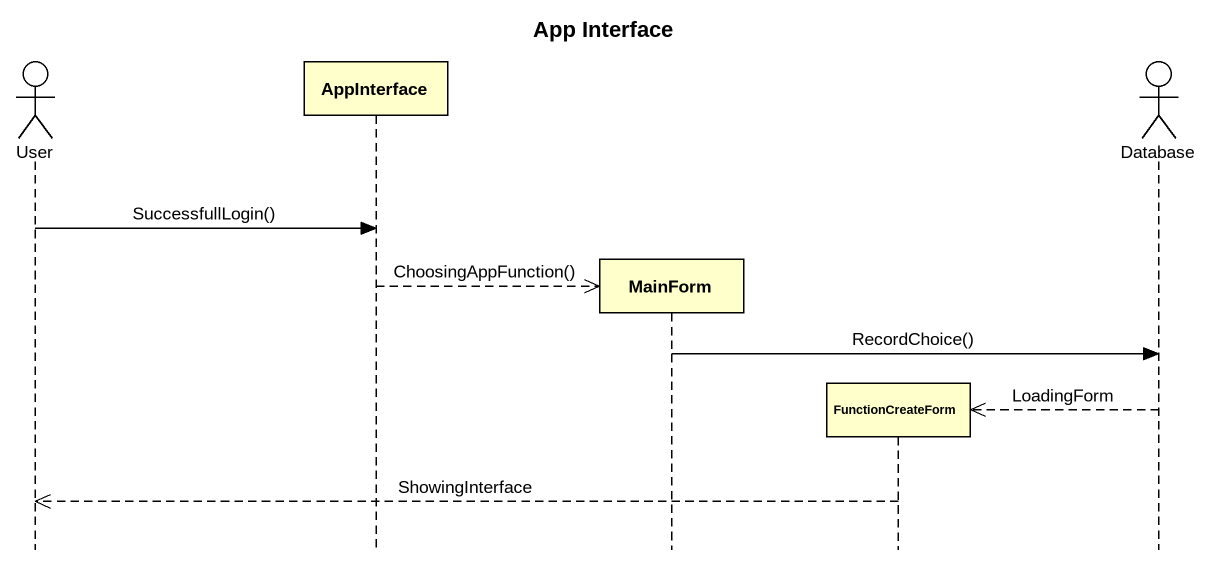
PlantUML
@startuml
title App Interface
hide footbox
actor User
participant AppInterface
participant MainForm
participant FunctionCreateForm
actor "Database" as Database_

User -> AppInterface : SuccessfullLogin()
AppInterface -->> MainForm ** : ChoosingAppFunction()
MainForm -> Database_ : RecordChoice()
Database_ -->> FunctionCreateForm ** : LoadingForm
FunctionCreateForm -->> User : ShowingInterface
@enduml
